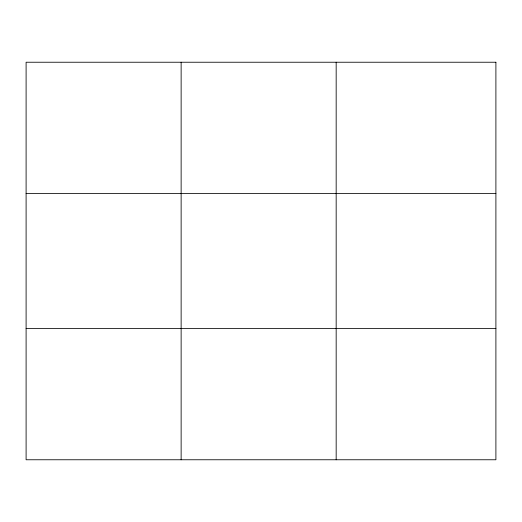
<?xml version="1.0" encoding="UTF-8"?>
<svg xmlns="http://www.w3.org/2000/svg" width="522" height="522" viewBox="0 0 522 522"><rect width="100%" height="100%" fill="white"/><g stroke="black" fill="none" stroke-linecap="round" stroke-linejoin="round"><path stroke-width="0.78" d="M181.134 62.235L181.134 459.765M336.168 62.235L336.168 459.765M26.1 193.421L495.9 193.421M26.1 328.579L495.9 328.579M495.9 62.235L495.9 459.765L26.1 459.765L26.1 62.235L495.9 62.235"/></g></svg>
